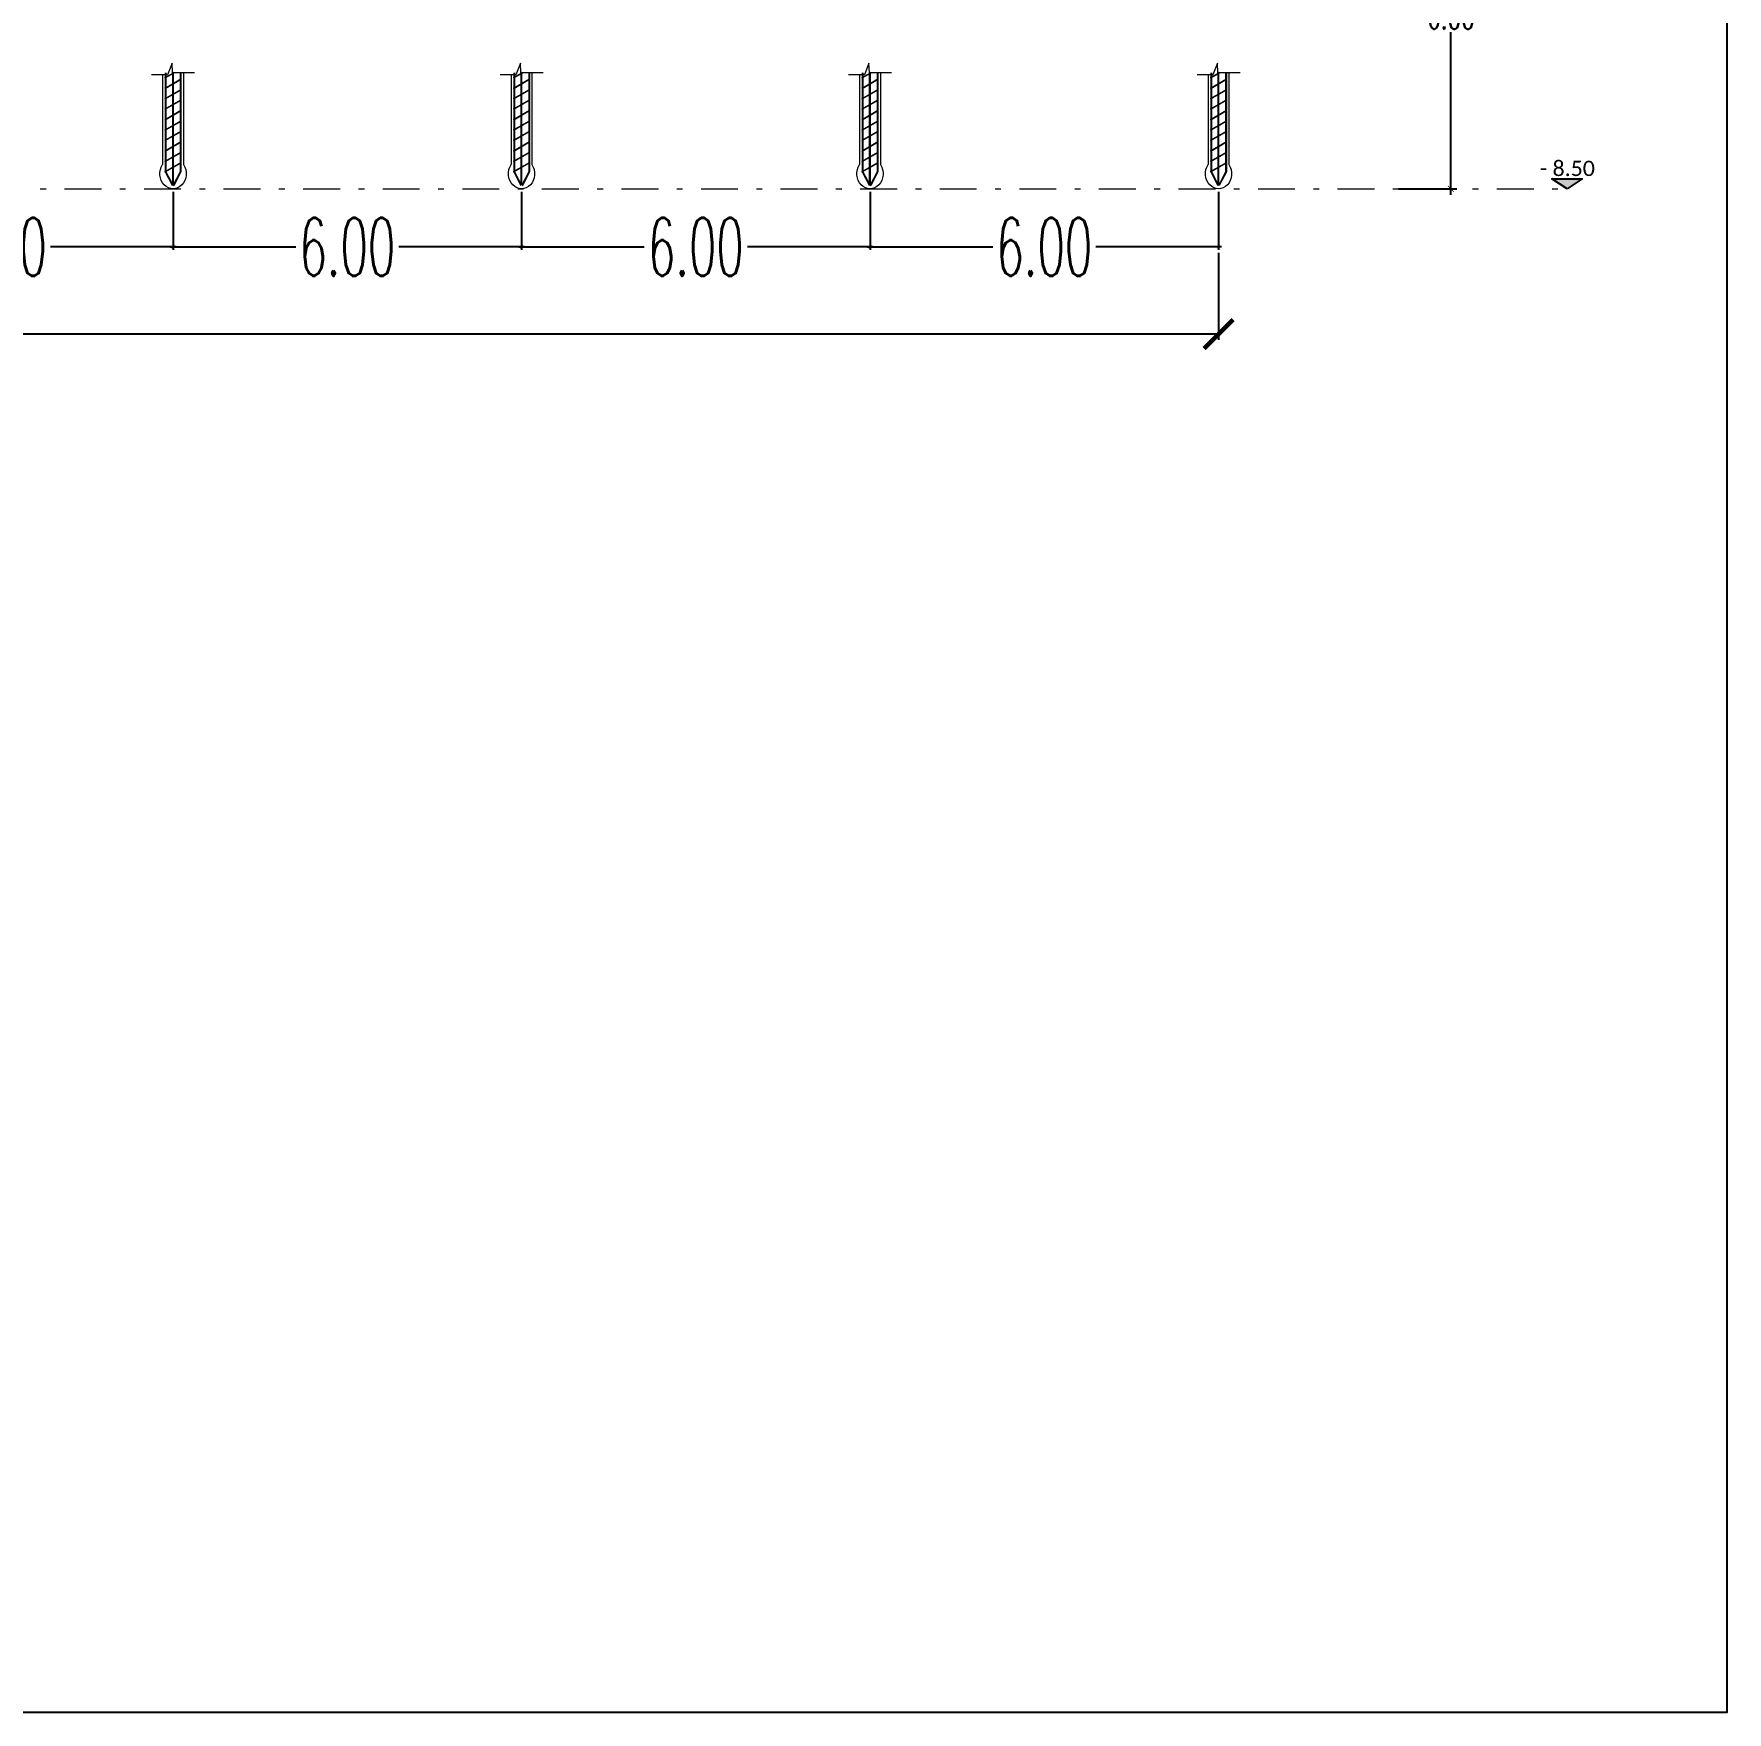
# Model space of a CAD drawing. Header units: millimetres. Extents: x 2175 to 3376, y 1504 to 1740.
# Drawn here: x 3151.74 to 3180.89, y 1504.39 to 1533.29 of the extents above; entities that cross this region are included whole.
import ezdxf

# ---------------------------------------------------------------- set-up
doc = ezdxf.new("R2010")
doc.units = ezdxf.units.MM
for name, pattern in [('DASHDOT2', [12.7, 6.35, -3.175, 0, -3.175]), ('DASHDOTX2', [50.8, 25.4, -12.7, 0, -12.7]), ('DASHED', [19.05, 12.7, -6.35])]:
    doc.linetypes.add(name, pattern=pattern)
doc.layers.add('As Atap', color=3, linetype='DASHDOTX2', lineweight=40)
doc.layers.add('Garis Dim', color=131, linetype='DASHED', lineweight=9)
for name, color, linetype in [('dinding baru', 142, 'Continuous'), ('GR', 7, 'Continuous'), ('KOP TEKS', 1, 'Continuous'), ('TEXT', 7, 'Continuous')]:
    doc.layers.add(name, color=color, linetype=linetype)
doc.layers.add('Layer2', color=7, linetype='DASHED', lineweight=40, true_color=0x238759)
doc.styles.add('-DIM2', font='simplex.shx', dxfattribs={"width": 0.55})
doc.styles.get("Standard").update_dxf_attribs({"font": 'arial.ttf'})
doc.dimstyles.new('DENAH KANTOR', dxfattribs={"dimtxt": 1, "dimasz": 0.05, "dimexe": 0.05, "dimexo": 0.05, "dimgap": 0.05, "dimtad": 0, "dimtih": 1, "dimtoh": 1, "dimzin": 0, "dimdsep": 46, "dimtxsty": '-DIM2', "dimblk": 'ARCHTICK', "dimcen": 0.3, "dimdle": 0.05, "dimclrd": 1, "dimclre": 1, "dimclrt": 7, "dimadec": 0, "dimazin": 0, "dimtfac": 1, "dimtix": 1, "dimtofl": 0, "dimtmove": 0, "dimatfit": 3, "dimldrblk": 'ARCHTICK', "dimfxl": 1, "dimtolj": 1, "dimtzin": 0, "dimarcsym": 0})
doc.dimstyles.new('DIMENSI MUSHOLLAH', dxfattribs={"dimtxt": 0.5, "dimasz": 0.1, "dimexe": 0.1, "dimexo": 0.1, "dimgap": 0.05, "dimtad": 0, "dimtih": 1, "dimtoh": 1, "dimzin": 0, "dimdsep": 46, "dimtxsty": '-DIM2', "dimblk": 'ARCHTICK', "dimcen": 0.3, "dimdle": 0.1, "dimclrd": 1, "dimclre": 1, "dimclrt": 2, "dimadec": 0, "dimazin": 0, "dimtfac": 1, "dimtix": 1, "dimtofl": 0, "dimtmove": 0, "dimatfit": 3, "dimldrblk": 'ARCHTICK', "dimfxl": 1, "dimtolj": 1, "dimtzin": 0, "dimarcsym": 0})
doc.dimstyles.new('DIMENSI WARNA 2.1', dxfattribs={"dimtxt": 1, "dimasz": 0.5, "dimexe": 0.1, "dimexo": 0.1, "dimgap": 0.05, "dimtad": 0, "dimtih": 1, "dimtoh": 1, "dimrnd": 0.0025, "dimzin": 0, "dimdsep": 46, "dimtxsty": '-DIM2', "dimblk": 'ARCHTICK', "dimcen": 0.1, "dimclrd": 1, "dimclre": 1, "dimclrt": 256, "dimadec": 0, "dimazin": 0, "dimtfac": 1, "dimtofl": 0, "dimtmove": 0, "dimatfit": 3, "dimldrblk": 'ARCHTICK', "dimfxl": 0.18, "dimtfill": 2, "dimtfillclr": 256, "dimtolj": 1, "dimtzin": 0, "dimarcsym": 0})

# ---------------------------------------------------------------- blocks, each defined once
blk = doc.blocks.new('_ArchTick')
at = {"color": 0, "linetype": 'ByBlock', "const_width": 0.15}
blk.add_lwpolyline([(-0.5, -0.5), (0.5, 0.5)], dxfattribs=at)
blk = doc.blocks.new('*D852')
at = {"layer": 'Defpoints', "color": 0, "transparency": 16777216}
for p in [(3175.139, 1536.616), (3176.139, 1536.616), (3175.139, 1530.616)]:
    blk.add_point(p, dxfattribs=at)
at = {"layer": 'dinding baru', "color": 1, "lineweight": -2, "transparency": 16777216}
for p, q in [((3176.139, 1536.716), (3176.139, 1533.916)), ((3176.139, 1530.516), (3176.139, 1533.316))]:
    blk.add_line(p, q, dxfattribs=at)
at = {"layer": 'dinding baru', "color": 1, "linetype": 'Continuous', "lineweight": -2, "transparency": 16777216}
for p, q in [((3175.239, 1536.616), (3176.239, 1536.616)), ((3175.239, 1530.616), (3176.239, 1530.616))]:
    blk.add_line(p, q, dxfattribs=at)
at = {"layer": 'dinding baru', "color": 1, "lineweight": -2, "transparency": 16777216, "xscale": 0.1, "yscale": 0.1, "zscale": 0.1}
for p, rotation in [((3176.139, 1536.616), 90), ((3176.139, 1530.616), 270)]:
    blk.add_blockref('_ArchTick', p, dxfattribs=dict(at, rotation=rotation))
at = {"layer": 'dinding baru', "color": 2, "lineweight": 0, "transparency": 16777216, "insert": (3176.139, 1533.616), "char_height": 0.5, "attachment_point": 5, "style": '-DIM2'}
blk.add_mtext('\\A1;6.00', dxfattribs=at)
blk = doc.blocks.new('*D791')
at = {"layer": 'Defpoints', "color": 0, "transparency": 16777216}
for p in [(3088.139, 1529.616), (3172.139, 1529.616), (3172.139, 1528.116)]:
    blk.add_point(p, dxfattribs=at)
at = {"layer": 'GR', "color": 1, "lineweight": -2, "transparency": 16777216}
for p, q in [((3088.139, 1529.516), (3088.139, 1528.016)), ((3172.139, 1529.516), (3172.139, 1528.016)), ((3088.139, 1528.116), (3128.989, 1528.116)), ((3172.139, 1528.116), (3131.289, 1528.116))]:
    blk.add_line(p, q, dxfattribs=at)
at = {"layer": 'GR', "color": 1, "lineweight": -2, "transparency": 16777216, "xscale": 0.5, "yscale": 0.5, "zscale": 0.5, "rotation": 180}
blk.add_blockref('_ArchTick', (3088.139, 1528.116), dxfattribs=at)
at = {"layer": 'GR', "color": 1, "lineweight": -2, "transparency": 16777216, "xscale": 0.5, "yscale": 0.5, "zscale": 0.5}
blk.add_blockref('_ArchTick', (3172.139, 1528.116), dxfattribs=at)
at = {"layer": 'GR', "color": 240, "transparency": 16777216, "insert": (3130.139, 1528.116), "char_height": 1, "attachment_point": 5, "style": '-DIM2', "bg_fill": 1, "box_fill_scale": 1.1, "bg_fill_color": 256, "bg_fill_true_color": 16180224, "bg_fill_transparency": 0}
blk.add_mtext('\\A1;84.00', dxfattribs=at)
blk = doc.blocks.new('*D792')
at = {"layer": 'Defpoints', "color": 0, "linetype": 'Continuous', "transparency": 16777216}
for p in [(3154.139, 1530.616), (3160.139, 1530.616), (3154.139, 1529.616)]:
    blk.add_point(p, dxfattribs=at)
at = {"layer": 'GR', "color": 1, "linetype": 'Continuous', "lineweight": -2, "transparency": 16777216}
for p, q in [((3154.139, 1530.566), (3154.139, 1529.566)), ((3160.139, 1530.566), (3160.139, 1529.566)), ((3154.089, 1529.616), (3156.251, 1529.616)), ((3160.189, 1529.616), (3158.027, 1529.616))]:
    blk.add_line(p, q, dxfattribs=at)
at = {"layer": 'GR', "color": 1, "linetype": 'Continuous', "lineweight": -2, "transparency": 16777216, "xscale": 0.05, "yscale": 0.05, "zscale": 0.05, "rotation": 180}
blk.add_blockref('_ArchTick', (3154.139, 1529.616), dxfattribs=at)
at = {"layer": 'GR', "color": 1, "linetype": 'Continuous', "lineweight": -2, "transparency": 16777216, "xscale": 0.05, "yscale": 0.05, "zscale": 0.05}
blk.add_blockref('_ArchTick', (3160.139, 1529.616), dxfattribs=at)
at = {"layer": 'GR', "color": 7, "linetype": 'Continuous', "transparency": 16777216, "insert": (3157.139, 1529.616), "char_height": 1, "attachment_point": 5, "style": '-DIM2'}
blk.add_mtext('\\A1;6.00', dxfattribs=at)
blk = doc.blocks.new('*D787')
at = {"layer": 'Defpoints', "color": 0, "linetype": 'Continuous', "transparency": 16777216}
for p in [(3148.139, 1530.616), (3154.139, 1530.616), (3154.139, 1529.616)]:
    blk.add_point(p, dxfattribs=at)
at = {"layer": 'GR', "color": 1, "linetype": 'Continuous', "lineweight": -2, "transparency": 16777216}
for p, q in [((3148.139, 1530.566), (3148.139, 1529.566)), ((3154.139, 1530.566), (3154.139, 1529.566)), ((3148.089, 1529.616), (3150.251, 1529.616)), ((3154.189, 1529.616), (3152.027, 1529.616))]:
    blk.add_line(p, q, dxfattribs=at)
at = {"layer": 'GR', "color": 1, "linetype": 'Continuous', "lineweight": -2, "transparency": 16777216, "xscale": 0.05, "yscale": 0.05, "zscale": 0.05, "rotation": 180}
blk.add_blockref('_ArchTick', (3148.139, 1529.616), dxfattribs=at)
at = {"layer": 'GR', "color": 1, "linetype": 'Continuous', "lineweight": -2, "transparency": 16777216, "xscale": 0.05, "yscale": 0.05, "zscale": 0.05}
blk.add_blockref('_ArchTick', (3154.139, 1529.616), dxfattribs=at)
at = {"layer": 'GR', "color": 7, "linetype": 'Continuous', "transparency": 16777216, "insert": (3151.139, 1529.616), "char_height": 1, "attachment_point": 5, "style": '-DIM2'}
blk.add_mtext('\\A1;6.00', dxfattribs=at)
blk = doc.blocks.new('*D788')
at = {"layer": 'Defpoints', "color": 0, "linetype": 'Continuous', "transparency": 16777216}
for p in [(3160.139, 1530.616), (3166.139, 1530.616), (3166.139, 1529.616)]:
    blk.add_point(p, dxfattribs=at)
at = {"layer": 'GR', "color": 1, "linetype": 'Continuous', "lineweight": -2, "transparency": 16777216}
for p, q in [((3160.139, 1530.566), (3160.139, 1529.566)), ((3166.139, 1530.566), (3166.139, 1529.566)), ((3160.089, 1529.616), (3162.251, 1529.616)), ((3166.189, 1529.616), (3164.027, 1529.616))]:
    blk.add_line(p, q, dxfattribs=at)
at = {"layer": 'GR', "color": 1, "linetype": 'Continuous', "lineweight": -2, "transparency": 16777216, "xscale": 0.05, "yscale": 0.05, "zscale": 0.05, "rotation": 180}
blk.add_blockref('_ArchTick', (3160.139, 1529.616), dxfattribs=at)
at = {"layer": 'GR', "color": 1, "linetype": 'Continuous', "lineweight": -2, "transparency": 16777216, "xscale": 0.05, "yscale": 0.05, "zscale": 0.05}
blk.add_blockref('_ArchTick', (3166.139, 1529.616), dxfattribs=at)
at = {"layer": 'GR', "color": 7, "linetype": 'Continuous', "transparency": 16777216, "insert": (3163.139, 1529.616), "char_height": 1, "attachment_point": 5, "style": '-DIM2'}
blk.add_mtext('\\A1;6.00', dxfattribs=at)
blk = doc.blocks.new('*D789')
at = {"layer": 'Defpoints', "color": 0, "linetype": 'Continuous', "transparency": 16777216}
for p in [(3166.139, 1530.616), (3172.139, 1530.616), (3166.139, 1529.616)]:
    blk.add_point(p, dxfattribs=at)
at = {"layer": 'GR', "color": 1, "linetype": 'Continuous', "lineweight": -2, "transparency": 16777216}
for p, q in [((3166.139, 1530.566), (3166.139, 1529.566)), ((3172.139, 1530.566), (3172.139, 1529.566)), ((3166.089, 1529.616), (3168.251, 1529.616)), ((3172.189, 1529.616), (3170.027, 1529.616))]:
    blk.add_line(p, q, dxfattribs=at)
at = {"layer": 'GR', "color": 1, "linetype": 'Continuous', "lineweight": -2, "transparency": 16777216, "xscale": 0.05, "yscale": 0.05, "zscale": 0.05, "rotation": 180}
blk.add_blockref('_ArchTick', (3166.139, 1529.616), dxfattribs=at)
at = {"layer": 'GR', "color": 1, "linetype": 'Continuous', "lineweight": -2, "transparency": 16777216, "xscale": 0.05, "yscale": 0.05, "zscale": 0.05}
blk.add_blockref('_ArchTick', (3172.139, 1529.616), dxfattribs=at)
at = {"layer": 'GR', "color": 7, "linetype": 'Continuous', "transparency": 16777216, "insert": (3169.139, 1529.616), "char_height": 1, "attachment_point": 5, "style": '-DIM2'}
blk.add_mtext('\\A1;6.00', dxfattribs=at)

msp = doc.modelspace()

# ---------------------------------------------------------------- hatches: boundary and pattern name
at = {"layer": 'TEXT'}
h = msp.add_hatch(color=256, dxfattribs=at)
h.dxf.hatch_style = 1
h.paths.add_polyline_path([(3178.139, 1530.616), (3177.877, 1530.791), (3178.401, 1530.791)])

# ---------------------------------------------------------------- linework, layer by layer
at = {"layer": 'As Atap', "color": 0, "linetype": 'ByBlock', "lineweight": 5}
for p, q in [((3154.004, 1532.616), (3154.004, 1532.535)), ((3154.016, 1532.616), (3154.016, 1532.542)), ((3154.126, 1532.634), (3154.126, 1532.606)), ((3154.126, 1532.597), (3154.126, 1532.426)), ((3154.138, 1532.616), (3154.138, 1532.613)), ((3154.138, 1532.604), (3154.138, 1532.433)), ((3154.261, 1532.616), (3154.261, 1532.503)), ((3154.273, 1532.616), (3154.273, 1532.51)), ((3160.004, 1532.616), (3160.004, 1532.535)), ((3160.016, 1532.616), (3160.016, 1532.542)), ((3160.126, 1532.634), (3160.126, 1532.606)), ((3160.126, 1532.597), (3160.126, 1532.426)), ((3160.138, 1532.616), (3160.138, 1532.613)), ((3160.138, 1532.604), (3160.138, 1532.433)), ((3160.261, 1532.616), (3160.261, 1532.503)), ((3160.273, 1532.616), (3160.273, 1532.51)), ((3166.004, 1532.616), (3166.004, 1532.535)), ((3166.016, 1532.616), (3166.016, 1532.542)), ((3166.126, 1532.634), (3166.126, 1532.606)), ((3166.126, 1532.597), (3166.126, 1532.426)), ((3166.138, 1532.616), (3166.138, 1532.613)), ((3166.138, 1532.604), (3166.138, 1532.433)), ((3166.261, 1532.616), (3166.261, 1532.503)), ((3166.273, 1532.616), (3166.273, 1532.51)), ((3172.004, 1532.616), (3172.004, 1532.535)), ((3172.016, 1532.616), (3172.016, 1532.542)), ((3172.126, 1532.634), (3172.126, 1532.606)), ((3172.126, 1532.597), (3172.126, 1532.426)), ((3172.138, 1532.616), (3172.138, 1532.613)), ((3172.138, 1532.604), (3172.138, 1532.433)), ((3172.261, 1532.616), (3172.261, 1532.503)), ((3172.273, 1532.616), (3172.273, 1532.51)), ((3154.004, 1532.527), (3154.004, 1532.355)), ((3154.004, 1532.347), (3154.004, 1532.175)), ((3154.016, 1532.534), (3154.016, 1532.362)), ((3154.016, 1532.354), (3154.016, 1532.182)), ((3154.126, 1532.417), (3154.126, 1532.246)), ((3154.138, 1532.424), (3154.138, 1532.253)), ((3154.261, 1532.495), (3154.261, 1532.323)), ((3154.261, 1532.315), (3154.261, 1532.143)), ((3154.273, 1532.502), (3154.273, 1532.33)), ((3154.273, 1532.322), (3154.273, 1532.15)), ((3160.004, 1532.527), (3160.004, 1532.355)), ((3160.004, 1532.347), (3160.004, 1532.175)), ((3160.016, 1532.534), (3160.016, 1532.362)), ((3160.016, 1532.354), (3160.016, 1532.182)), ((3160.126, 1532.417), (3160.126, 1532.246)), ((3160.138, 1532.424), (3160.138, 1532.253)), ((3160.261, 1532.495), (3160.261, 1532.323)), ((3160.261, 1532.315), (3160.261, 1532.143)), ((3160.273, 1532.502), (3160.273, 1532.33)), ((3160.273, 1532.322), (3160.273, 1532.15)), ((3166.004, 1532.527), (3166.004, 1532.355)), ((3166.004, 1532.347), (3166.004, 1532.175)), ((3166.016, 1532.534), (3166.016, 1532.362)), ((3166.016, 1532.354), (3166.016, 1532.182)), ((3166.126, 1532.417), (3166.126, 1532.246)), ((3166.138, 1532.424), (3166.138, 1532.253)), ((3166.261, 1532.495), (3166.261, 1532.323)), ((3166.261, 1532.315), (3166.261, 1532.143)), ((3166.273, 1532.502), (3166.273, 1532.33)), ((3166.273, 1532.322), (3166.273, 1532.15)), ((3172.004, 1532.527), (3172.004, 1532.355)), ((3172.004, 1532.347), (3172.004, 1532.175)), ((3172.016, 1532.534), (3172.016, 1532.362)), ((3172.016, 1532.354), (3172.016, 1532.182)), ((3172.126, 1532.417), (3172.126, 1532.246)), ((3172.138, 1532.424), (3172.138, 1532.253)), ((3172.261, 1532.495), (3172.261, 1532.323)), ((3172.261, 1532.315), (3172.261, 1532.143)), ((3172.273, 1532.502), (3172.273, 1532.33)), ((3172.273, 1532.322), (3172.273, 1532.15)), ((3154.004, 1532.167), (3154.004, 1531.995)), ((3154.016, 1532.174), (3154.016, 1532.002)), ((3154.126, 1532.237), (3154.126, 1532.066)), ((3154.126, 1532.057), (3154.126, 1531.886)), ((3154.138, 1532.244), (3154.138, 1532.073)), ((3154.138, 1532.064), (3154.138, 1531.893)), ((3154.261, 1532.135), (3154.261, 1531.963)), ((3154.273, 1532.142), (3154.273, 1531.97)), ((3160.004, 1532.167), (3160.004, 1531.995)), ((3160.016, 1532.174), (3160.016, 1532.002)), ((3160.126, 1532.237), (3160.126, 1532.066)), ((3160.126, 1532.057), (3160.126, 1531.886)), ((3160.138, 1532.244), (3160.138, 1532.073)), ((3160.138, 1532.064), (3160.138, 1531.893)), ((3160.261, 1532.135), (3160.261, 1531.963)), ((3160.273, 1532.142), (3160.273, 1531.97)), ((3166.004, 1532.167), (3166.004, 1531.995)), ((3166.016, 1532.174), (3166.016, 1532.002)), ((3166.126, 1532.237), (3166.126, 1532.066)), ((3166.126, 1532.057), (3166.126, 1531.886)), ((3166.138, 1532.244), (3166.138, 1532.073)), ((3166.138, 1532.064), (3166.138, 1531.893)), ((3166.261, 1532.135), (3166.261, 1531.963)), ((3166.273, 1532.142), (3166.273, 1531.97)), ((3172.004, 1532.167), (3172.004, 1531.995)), ((3172.016, 1532.174), (3172.016, 1532.002)), ((3172.126, 1532.237), (3172.126, 1532.066)), ((3172.126, 1532.057), (3172.126, 1531.886)), ((3172.138, 1532.244), (3172.138, 1532.073)), ((3172.138, 1532.064), (3172.138, 1531.893)), ((3172.261, 1532.135), (3172.261, 1531.963)), ((3172.273, 1532.142), (3172.273, 1531.97)), ((3154.004, 1531.987), (3154.004, 1531.815)), ((3154.004, 1531.807), (3154.004, 1531.635)), ((3154.016, 1531.994), (3154.016, 1531.822)), ((3154.016, 1531.814), (3154.016, 1531.642)), ((3154.126, 1531.877), (3154.126, 1531.706)), ((3154.138, 1531.884), (3154.138, 1531.713)), ((3154.261, 1531.955), (3154.261, 1531.783)), ((3154.261, 1531.775), (3154.261, 1531.603)), ((3154.273, 1531.962), (3154.273, 1531.79)), ((3154.273, 1531.782), (3154.273, 1531.61)), ((3160.004, 1531.987), (3160.004, 1531.815)), ((3160.004, 1531.807), (3160.004, 1531.635)), ((3160.016, 1531.994), (3160.016, 1531.822)), ((3160.016, 1531.814), (3160.016, 1531.642)), ((3160.126, 1531.877), (3160.126, 1531.706)), ((3160.138, 1531.884), (3160.138, 1531.713)), ((3160.261, 1531.955), (3160.261, 1531.783)), ((3160.261, 1531.775), (3160.261, 1531.603)), ((3160.273, 1531.962), (3160.273, 1531.79)), ((3160.273, 1531.782), (3160.273, 1531.61)), ((3166.004, 1531.987), (3166.004, 1531.815)), ((3166.004, 1531.807), (3166.004, 1531.635)), ((3166.016, 1531.994), (3166.016, 1531.822)), ((3166.016, 1531.814), (3166.016, 1531.642)), ((3166.126, 1531.877), (3166.126, 1531.706)), ((3166.138, 1531.884), (3166.138, 1531.713)), ((3166.261, 1531.955), (3166.261, 1531.783)), ((3166.261, 1531.775), (3166.261, 1531.603)), ((3166.273, 1531.962), (3166.273, 1531.79)), ((3166.273, 1531.782), (3166.273, 1531.61)), ((3172.004, 1531.987), (3172.004, 1531.815)), ((3172.004, 1531.807), (3172.004, 1531.635)), ((3172.016, 1531.994), (3172.016, 1531.822)), ((3172.016, 1531.814), (3172.016, 1531.642)), ((3172.126, 1531.877), (3172.126, 1531.706)), ((3172.138, 1531.884), (3172.138, 1531.713)), ((3172.261, 1531.955), (3172.261, 1531.783)), ((3172.261, 1531.775), (3172.261, 1531.603)), ((3172.273, 1531.962), (3172.273, 1531.79)), ((3172.273, 1531.782), (3172.273, 1531.61)), ((3154.004, 1531.627), (3154.004, 1531.455)), ((3154.004, 1531.447), (3154.004, 1531.275)), ((3154.016, 1531.634), (3154.016, 1531.462)), ((3154.016, 1531.454), (3154.016, 1531.282)), ((3154.126, 1531.697), (3154.126, 1531.526)), ((3154.126, 1531.517), (3154.126, 1531.346)), ((3154.138, 1531.704), (3154.138, 1531.533)), ((3154.138, 1531.524), (3154.138, 1531.353)), ((3154.261, 1531.595), (3154.261, 1531.423)), ((3154.273, 1531.602), (3154.273, 1531.43)), ((3154.273, 1531.422), (3154.273, 1531.25)), ((3160.004, 1531.627), (3160.004, 1531.455)), ((3160.004, 1531.447), (3160.004, 1531.275)), ((3160.016, 1531.634), (3160.016, 1531.462)), ((3160.016, 1531.454), (3160.016, 1531.282)), ((3160.126, 1531.697), (3160.126, 1531.526)), ((3160.126, 1531.517), (3160.126, 1531.346)), ((3160.138, 1531.704), (3160.138, 1531.533)), ((3160.138, 1531.524), (3160.138, 1531.353)), ((3160.261, 1531.595), (3160.261, 1531.423)), ((3160.273, 1531.602), (3160.273, 1531.43)), ((3160.273, 1531.422), (3160.273, 1531.25)), ((3166.004, 1531.627), (3166.004, 1531.455)), ((3166.004, 1531.447), (3166.004, 1531.275)), ((3166.016, 1531.634), (3166.016, 1531.462)), ((3166.016, 1531.454), (3166.016, 1531.282)), ((3166.126, 1531.697), (3166.126, 1531.526)), ((3166.126, 1531.517), (3166.126, 1531.346)), ((3166.138, 1531.704), (3166.138, 1531.533)), ((3166.138, 1531.524), (3166.138, 1531.353)), ((3166.261, 1531.595), (3166.261, 1531.423)), ((3166.273, 1531.602), (3166.273, 1531.43)), ((3166.273, 1531.422), (3166.273, 1531.25)), ((3172.004, 1531.627), (3172.004, 1531.455)), ((3172.004, 1531.447), (3172.004, 1531.275)), ((3172.016, 1531.634), (3172.016, 1531.462)), ((3172.016, 1531.454), (3172.016, 1531.282)), ((3172.126, 1531.697), (3172.126, 1531.526)), ((3172.126, 1531.517), (3172.126, 1531.346)), ((3172.138, 1531.704), (3172.138, 1531.533)), ((3172.138, 1531.524), (3172.138, 1531.353)), ((3172.261, 1531.595), (3172.261, 1531.423)), ((3172.273, 1531.602), (3172.273, 1531.43)), ((3172.273, 1531.422), (3172.273, 1531.25)), ((3154.004, 1531.267), (3154.004, 1531.095)), ((3154.016, 1531.274), (3154.016, 1531.102)), ((3154.126, 1531.337), (3154.126, 1531.166)), ((3154.126, 1531.157), (3154.126, 1530.986)), ((3154.138, 1531.344), (3154.138, 1531.173)), ((3154.138, 1531.164), (3154.138, 1530.993)), ((3154.261, 1531.415), (3154.261, 1531.243)), ((3154.261, 1531.235), (3154.261, 1531.063)), ((3154.273, 1531.242), (3154.273, 1531.07)), ((3160.004, 1531.267), (3160.004, 1531.095)), ((3160.016, 1531.274), (3160.016, 1531.102)), ((3160.126, 1531.337), (3160.126, 1531.166)), ((3160.126, 1531.157), (3160.126, 1530.986)), ((3160.138, 1531.344), (3160.138, 1531.173)), ((3160.138, 1531.164), (3160.138, 1530.993)), ((3160.261, 1531.415), (3160.261, 1531.243)), ((3160.261, 1531.235), (3160.261, 1531.063)), ((3160.273, 1531.242), (3160.273, 1531.07)), ((3166.004, 1531.267), (3166.004, 1531.095)), ((3166.016, 1531.274), (3166.016, 1531.102)), ((3166.126, 1531.337), (3166.126, 1531.166)), ((3166.126, 1531.157), (3166.126, 1530.986)), ((3166.138, 1531.344), (3166.138, 1531.173)), ((3166.138, 1531.164), (3166.138, 1530.993)), ((3166.261, 1531.415), (3166.261, 1531.243)), ((3166.261, 1531.235), (3166.261, 1531.063)), ((3166.273, 1531.242), (3166.273, 1531.07)), ((3172.004, 1531.267), (3172.004, 1531.095)), ((3172.016, 1531.274), (3172.016, 1531.102)), ((3172.126, 1531.337), (3172.126, 1531.166)), ((3172.126, 1531.157), (3172.126, 1530.986)), ((3172.138, 1531.344), (3172.138, 1531.173)), ((3172.138, 1531.164), (3172.138, 1530.993)), ((3172.261, 1531.415), (3172.261, 1531.243)), ((3172.261, 1531.235), (3172.261, 1531.063)), ((3172.273, 1531.242), (3172.273, 1531.07)), ((3154.004, 1531.087), (3154.004, 1530.915)), ((3154.016, 1531.094), (3154.016, 1530.922)), ((3154.016, 1530.914), (3154.016, 1530.91)), ((3154.016, 1530.914), (3154.016, 1530.91)), ((3154.126, 1530.977), (3154.126, 1530.699)), ((3154.138, 1530.984), (3154.138, 1530.699)), ((3154.261, 1531.055), (3154.261, 1530.91)), ((3154.273, 1531.062), (3154.273, 1530.907)), ((3160.004, 1531.087), (3160.004, 1530.915)), ((3160.016, 1531.094), (3160.016, 1530.922)), ((3160.016, 1530.914), (3160.016, 1530.91)), ((3160.016, 1530.914), (3160.016, 1530.91)), ((3160.126, 1530.977), (3160.126, 1530.699)), ((3160.138, 1530.984), (3160.138, 1530.699)), ((3160.261, 1531.055), (3160.261, 1530.91)), ((3160.273, 1531.062), (3160.273, 1530.907)), ((3166.004, 1531.087), (3166.004, 1530.915)), ((3166.016, 1531.094), (3166.016, 1530.922)), ((3166.016, 1530.914), (3166.016, 1530.91)), ((3166.016, 1530.914), (3166.016, 1530.91)), ((3166.126, 1530.977), (3166.126, 1530.699)), ((3166.138, 1530.984), (3166.138, 1530.699)), ((3166.261, 1531.055), (3166.261, 1530.91)), ((3166.273, 1531.062), (3166.273, 1530.907)), ((3172.004, 1531.087), (3172.004, 1530.915)), ((3172.016, 1531.094), (3172.016, 1530.922)), ((3172.016, 1530.914), (3172.016, 1530.91)), ((3172.016, 1530.914), (3172.016, 1530.91)), ((3172.126, 1530.977), (3172.126, 1530.699)), ((3172.138, 1530.984), (3172.138, 1530.699)), ((3172.261, 1531.055), (3172.261, 1530.91)), ((3172.273, 1531.062), (3172.273, 1530.907))]:
    msp.add_line(p, q, dxfattribs=at)
at = {"layer": 'As Atap', "color": 7, "linetype": 'ByBlock', "lineweight": 5}
for p, q in [((3154.318, 1532.616), (3154.318, 1531.034)), ((3160.318, 1532.616), (3160.318, 1531.034)), ((3166.318, 1532.616), (3166.318, 1531.034)), ((3172.318, 1532.616), (3172.318, 1531.034)), ((3153.958, 1532.578), (3153.958, 1531.034)), ((3159.958, 1532.578), (3159.958, 1531.034)), ((3165.958, 1532.578), (3165.958, 1531.034)), ((3171.958, 1532.578), (3171.958, 1531.034))]:
    msp.add_line(p, q, dxfattribs=at)
at = {"layer": 'As Atap', "color": 2, "linetype": 'ByBlock', "lineweight": 5}
for p, q in [((3154.126, 1530.617), (3154.126, 1530.616)), ((3160.126, 1530.617), (3160.126, 1530.616)), ((3166.126, 1530.617), (3166.126, 1530.616)), ((3172.126, 1530.617), (3172.126, 1530.616))]:
    msp.add_line(p, q, dxfattribs=at)
at = {"layer": 'Garis Dim', "color": 0, "linetype": 'ByBlock', "lineweight": 5}
for p, q in [((3154, 1532.533), (3154.145, 1532.616)), ((3154.004, 1532.527), (3154.159, 1532.616)), ((3160, 1532.533), (3160.145, 1532.616)), ((3160.004, 1532.527), (3160.159, 1532.616)), ((3166, 1532.533), (3166.145, 1532.616)), ((3166.004, 1532.527), (3166.159, 1532.616)), ((3172, 1532.533), (3172.145, 1532.616)), ((3172.004, 1532.527), (3172.159, 1532.616)), ((3154, 1532.353), (3154.273, 1532.51)), ((3154, 1532.173), (3154.273, 1532.33)), ((3154.004, 1532.347), (3154.277, 1532.504)), ((3154.004, 1532.167), (3154.277, 1532.324)), ((3160, 1532.353), (3160.273, 1532.51)), ((3160, 1532.173), (3160.273, 1532.33)), ((3160.004, 1532.347), (3160.277, 1532.504)), ((3160.004, 1532.167), (3160.277, 1532.324)), ((3166, 1532.353), (3166.273, 1532.51)), ((3166, 1532.173), (3166.273, 1532.33)), ((3166.004, 1532.347), (3166.277, 1532.504)), ((3166.004, 1532.167), (3166.277, 1532.324)), ((3172, 1532.353), (3172.273, 1532.51)), ((3172, 1532.173), (3172.273, 1532.33)), ((3172.004, 1532.347), (3172.277, 1532.504)), ((3172.004, 1532.167), (3172.277, 1532.324)), ((3154, 1531.993), (3154.273, 1532.15)), ((3154.004, 1531.987), (3154.277, 1532.144)), ((3160, 1531.993), (3160.273, 1532.15)), ((3160.004, 1531.987), (3160.277, 1532.144)), ((3166, 1531.993), (3166.273, 1532.15)), ((3166.004, 1531.987), (3166.277, 1532.144)), ((3172, 1531.993), (3172.273, 1532.15)), ((3172.004, 1531.987), (3172.277, 1532.144)), ((3154, 1531.813), (3154.273, 1531.97)), ((3154, 1531.633), (3154.273, 1531.79)), ((3154.004, 1531.807), (3154.277, 1531.964)), ((3154.004, 1531.627), (3154.277, 1531.784)), ((3160, 1531.813), (3160.273, 1531.97)), ((3160, 1531.633), (3160.273, 1531.79)), ((3160.004, 1531.807), (3160.277, 1531.964)), ((3160.004, 1531.627), (3160.277, 1531.784)), ((3166, 1531.813), (3166.273, 1531.97)), ((3166, 1531.633), (3166.273, 1531.79)), ((3166.004, 1531.807), (3166.277, 1531.964)), ((3166.004, 1531.627), (3166.277, 1531.784)), ((3172, 1531.813), (3172.273, 1531.97)), ((3172, 1531.633), (3172.273, 1531.79)), ((3172.004, 1531.807), (3172.277, 1531.964)), ((3172.004, 1531.627), (3172.277, 1531.784)), ((3154, 1531.453), (3154.273, 1531.61)), ((3154, 1531.273), (3154.273, 1531.43)), ((3154.004, 1531.447), (3154.277, 1531.604)), ((3154.004, 1531.267), (3154.277, 1531.424)), ((3160, 1531.453), (3160.273, 1531.61)), ((3160, 1531.273), (3160.273, 1531.43)), ((3160.004, 1531.447), (3160.277, 1531.604)), ((3160.004, 1531.267), (3160.277, 1531.424)), ((3166, 1531.453), (3166.273, 1531.61)), ((3166, 1531.273), (3166.273, 1531.43)), ((3166.004, 1531.447), (3166.277, 1531.604)), ((3166.004, 1531.267), (3166.277, 1531.424)), ((3172, 1531.453), (3172.273, 1531.61)), ((3172, 1531.273), (3172.273, 1531.43)), ((3172.004, 1531.447), (3172.277, 1531.604)), ((3172.004, 1531.267), (3172.277, 1531.424)), ((3154, 1531.093), (3154.273, 1531.25)), ((3154.004, 1531.087), (3154.277, 1531.244)), ((3160, 1531.093), (3160.273, 1531.25)), ((3160.004, 1531.087), (3160.277, 1531.244)), ((3166, 1531.093), (3166.273, 1531.25)), ((3166.004, 1531.087), (3166.277, 1531.244)), ((3172, 1531.093), (3172.273, 1531.25)), ((3172.004, 1531.087), (3172.277, 1531.244)), ((3154, 1530.913), (3154.273, 1531.07)), ((3154.004, 1530.907), (3154.277, 1531.064)), ((3154.004, 1530.907), (3154.122, 1530.68)), ((3154.016, 1530.91), (3154.132, 1530.686)), ((3154.261, 1530.91), (3154.141, 1530.679)), ((3154.273, 1530.907), (3154.152, 1530.674)), ((3160, 1530.913), (3160.273, 1531.07)), ((3160.004, 1530.907), (3160.277, 1531.064)), ((3160.004, 1530.907), (3160.122, 1530.68)), ((3160.016, 1530.91), (3160.132, 1530.686)), ((3160.261, 1530.91), (3160.141, 1530.679)), ((3160.273, 1530.907), (3160.152, 1530.674)), ((3166, 1530.913), (3166.273, 1531.07)), ((3166.004, 1530.907), (3166.277, 1531.064)), ((3166.004, 1530.907), (3166.122, 1530.68)), ((3166.016, 1530.91), (3166.132, 1530.686)), ((3166.261, 1530.91), (3166.141, 1530.679)), ((3166.273, 1530.907), (3166.152, 1530.674)), ((3172, 1530.913), (3172.273, 1531.07)), ((3172.004, 1530.907), (3172.277, 1531.064)), ((3172.004, 1530.907), (3172.122, 1530.68)), ((3172.016, 1530.91), (3172.132, 1530.686)), ((3172.261, 1530.91), (3172.141, 1530.679)), ((3172.273, 1530.907), (3172.152, 1530.674)), ((3154.122, 1530.68), (3154.132, 1530.686)), ((3154.126, 1530.699), (3154.138, 1530.699)), ((3154.141, 1530.679), (3154.152, 1530.674)), ((3160.122, 1530.68), (3160.132, 1530.686)), ((3160.126, 1530.699), (3160.138, 1530.699)), ((3160.141, 1530.679), (3160.152, 1530.674)), ((3166.122, 1530.68), (3166.132, 1530.686)), ((3166.126, 1530.699), (3166.138, 1530.699)), ((3166.141, 1530.679), (3166.152, 1530.674)), ((3172.122, 1530.68), (3172.132, 1530.686)), ((3172.126, 1530.699), (3172.138, 1530.699)), ((3172.141, 1530.679), (3172.152, 1530.674))]:
    msp.add_line(p, q, dxfattribs=at)
at = {"layer": 'Garis Dim', "linetype": 'DASHDOT2', "ltscale": 0.1}
msp.add_line((3085.139, 1530.616), (3178.139, 1530.616), dxfattribs=at)
at = {"layer": 'Garis Dim', "color": 0, "linetype": 'ByBlock', "lineweight": 5}
for centre, start, end in [((3154.002, 1532.53), 120.0006, 300.0006), ((3154.002, 1532.35), 120.0006, 300.0006), ((3154.275, 1532.507), 298.5406, 121.4606), ((3154.275, 1532.327), 298.5406, 121.4606), ((3160.002, 1532.53), 120.0006, 300.0006), ((3160.002, 1532.35), 120.0006, 300.0006), ((3160.275, 1532.507), 298.5406, 121.4606), ((3160.275, 1532.327), 298.5406, 121.4606), ((3166.002, 1532.53), 120.0006, 300.0006), ((3166.002, 1532.35), 120.0006, 300.0006), ((3166.275, 1532.507), 298.5406, 121.4606), ((3166.275, 1532.327), 298.5406, 121.4606), ((3172.002, 1532.53), 120.0006, 300.0006), ((3172.002, 1532.35), 120.0006, 300.0006), ((3172.275, 1532.507), 298.5406, 121.4606), ((3172.275, 1532.327), 298.5406, 121.4606), ((3154.002, 1532.17), 120.0006, 300.0006), ((3154.275, 1532.147), 298.5406, 121.4606), ((3160.002, 1532.17), 120.0006, 300.0006), ((3160.275, 1532.147), 298.5406, 121.4606), ((3166.002, 1532.17), 120.0006, 300.0006), ((3166.275, 1532.147), 298.5406, 121.4606), ((3172.002, 1532.17), 120.0006, 300.0006), ((3172.275, 1532.147), 298.5406, 121.4606), ((3154.002, 1531.99), 120.0006, 300.0006), ((3154.002, 1531.81), 120.0006, 300.0006), ((3154.275, 1531.967), 298.5406, 121.4606), ((3154.275, 1531.787), 298.5406, 121.4606), ((3160.002, 1531.99), 120.0006, 300.0006), ((3160.002, 1531.81), 120.0006, 300.0006), ((3160.275, 1531.967), 298.5406, 121.4606), ((3160.275, 1531.787), 298.5406, 121.4606), ((3166.002, 1531.99), 120.0006, 300.0006), ((3166.002, 1531.81), 120.0006, 300.0006), ((3166.275, 1531.967), 298.5406, 121.4606), ((3166.275, 1531.787), 298.5406, 121.4606), ((3172.002, 1531.99), 120.0006, 300.0006), ((3172.002, 1531.81), 120.0006, 300.0006), ((3172.275, 1531.967), 298.5406, 121.4606), ((3172.275, 1531.787), 298.5406, 121.4606), ((3154.002, 1531.63), 120.0006, 300.0006), ((3154.002, 1531.45), 120.0006, 300.0006), ((3154.275, 1531.607), 298.5406, 121.4606), ((3154.275, 1531.427), 298.5406, 121.4606), ((3160.002, 1531.63), 120.0006, 300.0006), ((3160.002, 1531.45), 120.0006, 300.0006), ((3160.275, 1531.607), 298.5406, 121.4606), ((3160.275, 1531.427), 298.5406, 121.4606), ((3166.002, 1531.63), 120.0006, 300.0006), ((3166.002, 1531.45), 120.0006, 300.0006), ((3166.275, 1531.607), 298.5406, 121.4606), ((3166.275, 1531.427), 298.5406, 121.4606), ((3172.002, 1531.63), 120.0006, 300.0006), ((3172.002, 1531.45), 120.0006, 300.0006), ((3172.275, 1531.607), 298.5406, 121.4606), ((3172.275, 1531.427), 298.5406, 121.4606), ((3154.002, 1531.27), 120.0006, 300.0006), ((3154.275, 1531.247), 298.5406, 121.4606), ((3160.002, 1531.27), 120.0006, 300.0006), ((3160.275, 1531.247), 298.5406, 121.4606), ((3166.002, 1531.27), 120.0006, 300.0006), ((3166.275, 1531.247), 298.5406, 121.4606), ((3172.002, 1531.27), 120.0006, 300.0006), ((3172.275, 1531.247), 298.5406, 121.4606), ((3154.002, 1531.09), 120.0006, 300.0006), ((3154.002, 1530.91), 120.0006, 300.0006), ((3154.275, 1531.067), 298.5406, 121.4606), ((3160.002, 1531.09), 120.0006, 300.0006), ((3160.002, 1530.91), 120.0006, 300.0006), ((3160.275, 1531.067), 298.5406, 121.4606), ((3166.002, 1531.09), 120.0006, 300.0006), ((3166.002, 1530.91), 120.0006, 300.0006), ((3166.275, 1531.067), 298.5406, 121.4606), ((3172.002, 1531.09), 120.0006, 300.0006), ((3172.002, 1530.91), 120.0006, 300.0006), ((3172.275, 1531.067), 298.5406, 121.4606)]:
    msp.add_arc(centre, 0.0036, start, end, dxfattribs=at)
at = {"layer": 'Garis Dim', "color": 7, "linetype": 'ByBlock', "lineweight": 5, "extrusion": (0, 0, -1)}
for centre in [(3154.138, 1530.877), (3160.138, 1530.877), (3166.138, 1530.877), (3172.138, 1530.877)]:
    msp.add_ellipse(centre, major_axis=(0, 0.261), ratio=0.864672, start_param=0.923757, end_param=5.359428, dxfattribs=at)
at = {"layer": 'KOP TEKS', "color": 2}
msp.add_lwpolyline([(3080.578, 1575.317), (3080.578, 1504.386), (3180.895, 1504.386), (3180.895, 1575.317)], close=True, dxfattribs=at)
at = {"layer": 'Layer2', "linetype": 'ByBlock', "lineweight": 5}
for points in [[(3154.51, 1532.616), (3154.127, 1532.616), (3154.12, 1532.782), (3154.04, 1532.578), (3153.768, 1532.578)], [(3160.51, 1532.616), (3160.127, 1532.616), (3160.12, 1532.782), (3160.04, 1532.578), (3159.768, 1532.578)], [(3166.51, 1532.616), (3166.127, 1532.616), (3166.12, 1532.782), (3166.04, 1532.578), (3165.768, 1532.578)], [(3172.51, 1532.616), (3172.127, 1532.616), (3172.12, 1532.782), (3172.04, 1532.578), (3171.768, 1532.578)]]:
    msp.add_lwpolyline(points, dxfattribs=at)
at = {"layer": 'TEXT'}
msp.add_lwpolyline([(3178.139, 1530.616), (3177.877, 1530.791), (3178.401, 1530.791), (3178.139, 1530.616)], dxfattribs=at)

# ---------------------------------------------------------------- texts
at = {"color": 7, "lineweight": 5, "insert": (3177.67, 1531.101), "char_height": 0.26387, "width": 1.23764, "attachment_point": 1}
msp.add_mtext('\\pxsm1,ql;{\\fCalibri Light|b0|i0|c0|p34;- 8.50}', dxfattribs=at)

# ---------------------------------------------------------------- dimensions: what is measured, and where the dimension line sits
at = {"layer": 'dinding baru', "lineweight": 0}
dim = msp.add_linear_dim(base=(3176.139, 1536.616), p1=(3175.139, 1530.616), p2=(3175.139, 1536.616), angle=90, dimstyle='DIMENSI MUSHOLLAH', dxfattribs=at)
dim.commit()
dim.dimension.update_dxf_attribs({"geometry": '*D852', "text_midpoint": (3176.139, 1533.616)})
at = {"layer": 'GR', "linetype": 'Continuous'}
for base, p1, p2, picture, middle in [((3154.139, 1529.616), (3148.139, 1530.616), (3154.139, 1530.616), '*D787', (3151.139, 1529.616)), ((3166.139, 1529.616), (3160.139, 1530.616), (3166.139, 1530.616), '*D788', (3163.139, 1529.616))]:
    dim = msp.add_linear_dim(base=base, p1=p1, p2=p2, dimstyle='DENAH KANTOR', dxfattribs=at)
    dim.commit()
    dim.dimension.update_dxf_attribs({"geometry": picture, "text_midpoint": middle})
for base, p1, p2, picture, middle in [((3154.139, 1529.616), (3160.139, 1530.616), (3154.139, 1530.616), '*D792', (3157.139, 1529.616)), ((3166.139, 1529.616), (3172.139, 1530.616), (3166.139, 1530.616), '*D789', (3169.139, 1529.616))]:
    dim = msp.add_linear_dim(base=base, p1=p1, p2=p2, angle=180, dimstyle='DENAH KANTOR', dxfattribs=at)
    dim.commit()
    dim.dimension.update_dxf_attribs({"geometry": picture, "text_midpoint": middle})
at = {"layer": 'GR'}
dim = msp.add_linear_dim(base=(3172.139, 1528.116), p1=(3088.139, 1529.616), p2=(3172.139, 1529.616), dimstyle='DIMENSI WARNA 2.1', dxfattribs=at)
dim.commit()
dim.dimension.update_dxf_attribs({"geometry": '*D791', "text_midpoint": (3130.139, 1528.116)})

doc.saveas('drawing.dxf')
